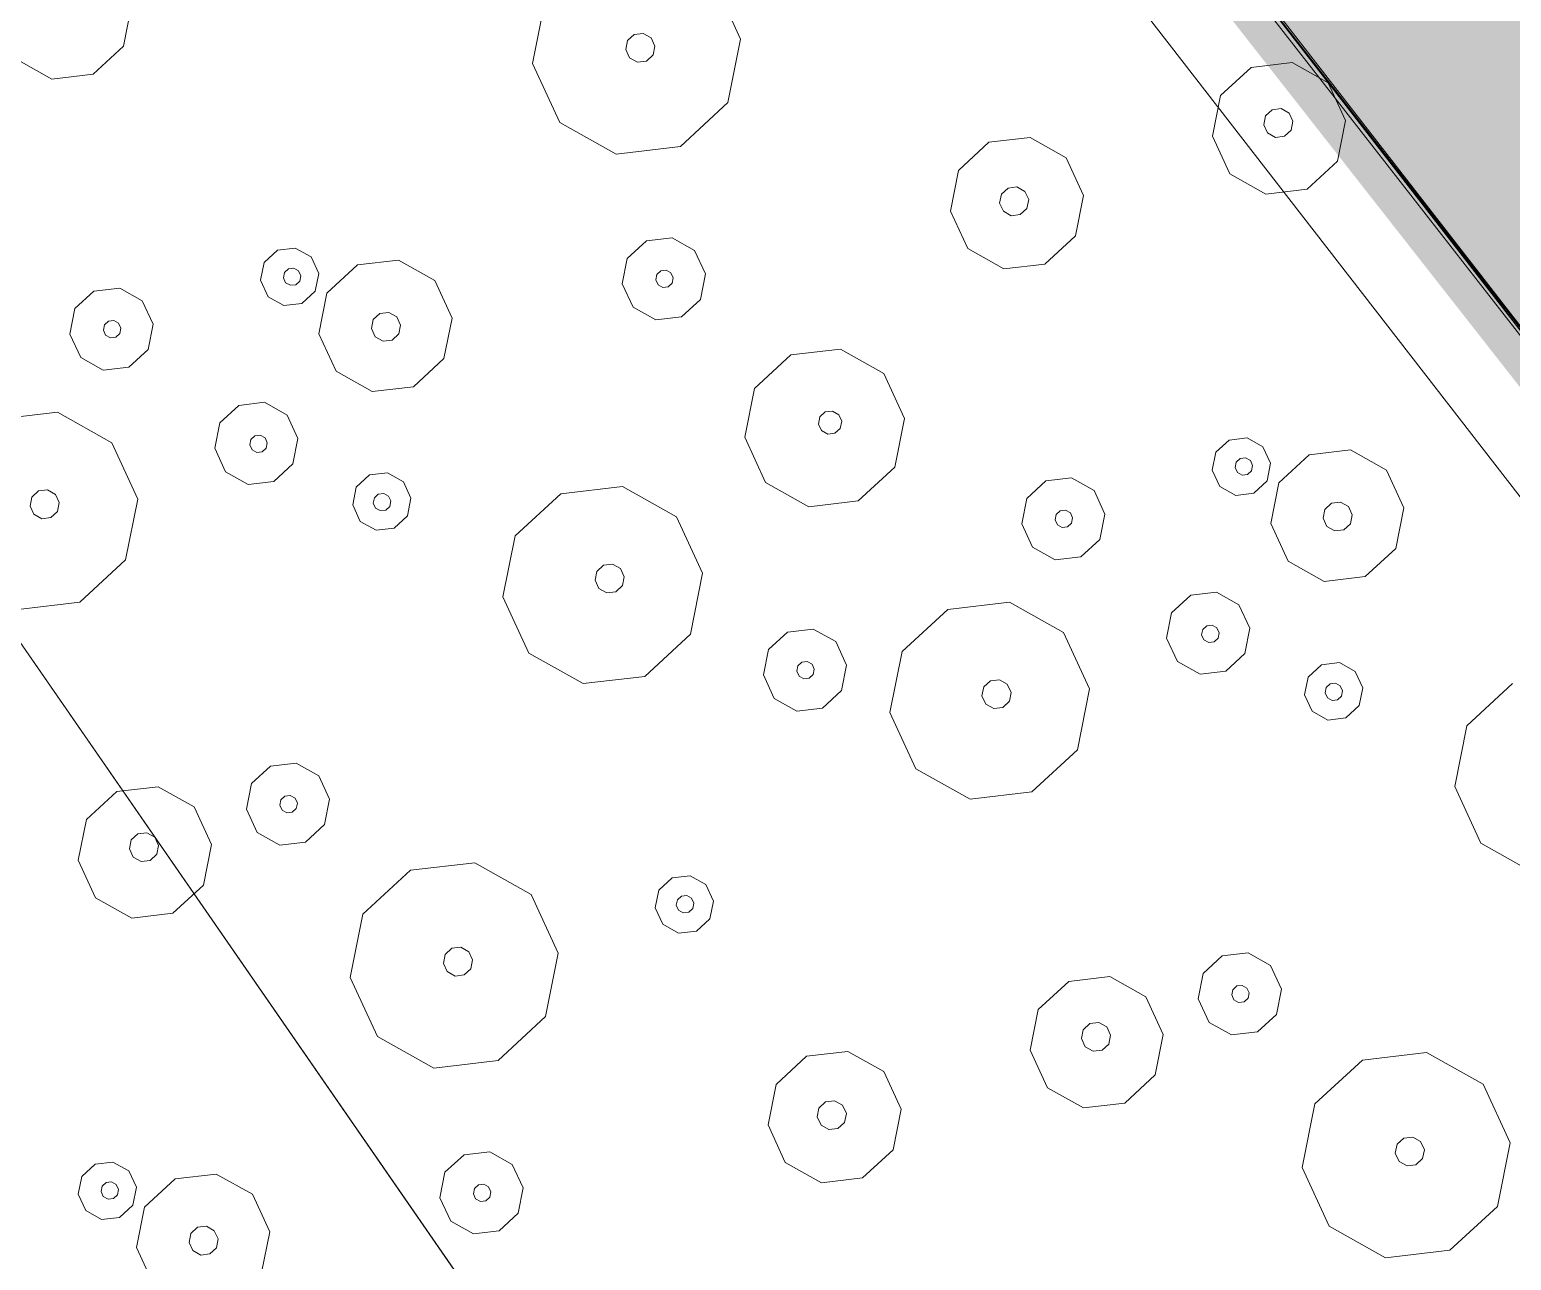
# Model space of a CAD drawing. Header units: metres. Extents: x -2858 to 512, y -1995 to 1252.
# Drawn here: x -562.544 to -559.714, y 408.326 to 410.678 of the extents above; entities that cross this region are included whole.
import ezdxf
from ezdxf.lldxf.tags import DXFTag

# ---------------------------------------------------------------- set-up
doc = ezdxf.new("R2010")
doc.units = ezdxf.units.M
for name, color, linetype in [('Calque commun', 7, 'Continuous'), ('Calque11', 7, 'Continuous'), ('Calque17', 7, 'Continuous')]:
    doc.layers.add(name, color=color, linetype=linetype)
tags = doc.linetypes.add('DASHDOT2', pattern=[0.5, 0.25, -0.125, 0, -0.125]).pattern_tags.tags
tags[10:11] = [DXFTag(74, 4), DXFTag(75, 0), DXFTag(340, '0'), DXFTag(46, 1.0), DXFTag(50, 0.0), DXFTag(44, 0.0), DXFTag(45, 0.0)]
tags[8:9] = [DXFTag(74, 4), DXFTag(75, 0), DXFTag(340, '0'), DXFTag(46, 1.0), DXFTag(50, 0.0), DXFTag(44, 0.0), DXFTag(45, 0.0)]
tags[6:7] = [DXFTag(74, 4), DXFTag(75, 0), DXFTag(340, '0'), DXFTag(46, 1.0), DXFTag(50, 0.0), DXFTag(44, 0.0), DXFTag(45, 0.0)]
tags[4:5] = [DXFTag(74, 4), DXFTag(75, 0), DXFTag(340, '0'), DXFTag(46, 1.0), DXFTag(50, 0.0), DXFTag(44, 0.0), DXFTag(45, 0.0)]
tags = doc.linetypes.add('HIDDENX2', pattern=[0.75, 0.5, -0.25]).pattern_tags.tags
tags[6:7] = [DXFTag(74, 4), DXFTag(75, 0), DXFTag(340, '0'), DXFTag(46, 1.0), DXFTag(50, 0.0), DXFTag(44, 0.0), DXFTag(45, 0.0)]
tags[4:5] = [DXFTag(74, 4), DXFTag(75, 0), DXFTag(340, '0'), DXFTag(46, 1.0), DXFTag(50, 0.0), DXFTag(44, 0.0), DXFTag(45, 0.0)]

# ---------------------------------------------------------------- blocks, each defined once
blk = doc.blocks.new('toitvillacinqbismi')
at = {"layer": 'Calque commun', "color": 9, "linetype": 'Continuous', "lineweight": -2}
mesh = blk.add_polyface(dxfattribs=at)
corners = [(-2.8069, 24.5933), (-2.8069, 26.4286), (-9.4069, 24.5933), (10.4215, 26.4286), (-2.7879, 33.5933), (17.0215, 33.5933), (17.0215, 24.5933), (-2.7879, 35.4286), (10.412, 33.5933), (10.4215, 24.5933), (10.412, 35.4286), (-9.3974, 33.5933), (17.8815, 39.3192), (17.8815, 45.9286), (8.8815, 45.9286), (8.8815, 39.3192)]
mesh.append_faces([[corners[k] for k in face] for face in [(12, 13, 14, 15)]], dxfattribs={"color": 9})
mesh.append_faces([[corners[k] for k in face] for face in [(3, 4, 1), (5, 3, 6), (11, 1, 4)]], dxfattribs={"vtx0": -1, "vtx1": -1, "color": 9})
mesh.append_faces([[corners[k] for k in face] for face in [(3, 8, 4)]], dxfattribs={"vtx0": -1, "vtx1": -1, "vtx2": -1, "color": 9})
mesh.append_faces([[corners[k] for k in face] for face in [(0, 1, 2)]], dxfattribs={"vtx1": -1, "color": 9})
mesh.append_faces([[corners[k] for k in face] for face in [(7, 4, 8), (11, 2, 1), (5, 8, 3)]], dxfattribs={"vtx1": -1, "vtx2": -1, "color": 9})
mesh.append_faces([[corners[k] for k in face] for face in [(3, 9, 6), (8, 10, 7)]], dxfattribs={"vtx2": -1, "color": 9})
blk = doc.blocks.new('geometrebondepartleger')
at = {"layer": 'Calque commun', "color": 10, "linetype": 'DASHDOT2', "lineweight": 18, "flags": 128}
blk.add_lwpolyline([(45.2867, 98.0868), (42.9361, 93.8756), (22.4919, 69.3549), (46.896, 54.8213), (60.0219, 76.4824), (130.1549, 64.2531), (145.3143, 148.376), (109.3485, 154.881), (91.263, 130.1164), (87.3779, 124.8321), (86.3313, 123.2789), (83.8109, 118.8118), (74.9183, 102.5858), (72.6157, 98.3586), (63.0649, 85.9136), (45.1583, 97.9611)], close=True, dxfattribs=at)
at = {"layer": 'Calque11', "color": 7, "linetype": 'Continuous', "lineweight": 9}
blk.add_polyline3d([(125.0277, 35.9078, 79), (133.3383, 81.851, 79), (145.3136, 148.3761, 79)], dxfattribs=at)
at = {"layer": 'Calque17', "color": 1, "linetype": 'Continuous', "lineweight": 9}
for points in [[(125.174, 36.6886, 79), (126.5286, 44.1348, 79), (125.0378, 35.9435, 79), (126.4161, 43.4883, 79), (128.681, 56.0642, 79), (129.9759, 63.1341, 79), (132.1933, 75.6042, 79), (133.3383, 81.851, 79), (135.2222, 92.3412, 79), (136.4776, 99.3268, 79), (138.1727, 108.7115, 79), (140.4846, 121.4626, 79), (141.0933, 124.9318, 79)], [(125.3707, 36.6528, 79), (126.7254, 44.0992, 79), (125.2346, 35.9078, 79), (126.6129, 43.4526, 79), (128.8778, 56.0285, 79), (130.1727, 63.0986, 79), (132.3901, 75.5687, 79), (133.5351, 81.8153, 79), (135.4191, 92.3058, 79), (136.6745, 99.2914, 79), (138.3695, 108.676, 79), (140.6815, 121.4274, 79), (141.2903, 124.8972, 79)]]:
    blk.add_polyline3d(points, dxfattribs=at)
blk = doc.blocks.new('pattern')
at = {"layer": 'Calque commun', "color": 54, "linetype": 'Continuous', "lineweight": 9}
for p, q in [((63.4283, 66.8928), (63.5347, 66.9557)), ((63.5347, 66.9557), (63.6578, 66.944)), ((63.6578, 66.944), (63.7504, 66.8621)), ((63.3791, 66.7794), (63.4283, 66.8928)), ((63.7504, 66.8621), (63.7773, 66.7415)), ((63.406, 66.6588), (63.3791, 66.7794)), ((63.5403, 66.7637), (63.5472, 66.7796)), ((63.5441, 66.7468), (63.5403, 66.7637)), ((63.5472, 66.7796), (63.5621, 66.7884)), ((63.5621, 66.7884), (63.5793, 66.7867)), ((63.5793, 66.7867), (63.5923, 66.7753)), ((63.5923, 66.7753), (63.5961, 66.7584)), ((63.557, 66.7354), (63.5441, 66.7468)), ((63.5743, 66.7337), (63.557, 66.7354)), ((63.5892, 66.7425), (63.5743, 66.7337)), ((63.5961, 66.7584), (63.5892, 66.7425)), ((63.7773, 66.7415), (63.7281, 66.6281)), ((63.4986, 66.577), (63.406, 66.6588)), ((63.7281, 66.6281), (63.6217, 66.5652)), ((63.013, 66.5847), (63.0388, 66.4689)), ((63.6217, 66.5652), (63.4986, 66.577)), ((63.0388, 66.4689), (62.9916, 66.36)), ((63.5007, 66.3713), (63.5432, 66.3964)), ((63.5432, 66.3964), (63.5924, 66.3917)), ((63.481, 66.3259), (63.5007, 66.3713)), ((63.5924, 66.3917), (63.6295, 66.359)), ((62.9916, 66.36), (62.8895, 66.2997)), ((63.6295, 66.359), (63.6403, 66.3107)), ((62.8895, 66.2997), (62.7713, 66.311)), ((63.4917, 66.2777), (63.481, 66.3259)), ((63.5432, 66.3208), (63.5473, 66.3303)), ((63.5454, 66.3107), (63.5432, 66.3208)), ((63.5532, 66.3038), (63.5454, 66.3107)), ((63.5473, 66.3303), (63.5563, 66.3356)), ((63.5563, 66.3356), (63.5666, 66.3346)), ((63.5666, 66.3346), (63.5744, 66.3277)), ((63.5766, 66.3176), (63.5725, 66.3081)), ((63.5744, 66.3277), (63.5766, 66.3176)), ((63.6403, 66.3107), (63.6206, 66.2654)), ((63.5636, 66.3028), (63.5532, 66.3038)), ((63.5725, 66.3081), (63.5636, 66.3028)), ((63.7157, 66.2609), (63.7838, 66.3011)), ((63.7838, 66.3011), (63.8626, 66.2936)), ((63.8626, 66.2936), (63.9219, 66.2413)), ((63.5288, 66.2449), (63.4917, 66.2777)), ((63.6206, 66.2654), (63.578, 66.2402)), ((63.6842, 66.1883), (63.7157, 66.2609)), ((63.578, 66.2402), (63.5288, 66.2449)), ((63.9219, 66.2413), (63.9391, 66.1641)), ((63.7014, 66.1111), (63.6842, 66.1883)), ((63.7772, 66.171), (63.7841, 66.1868)), ((63.781, 66.1541), (63.7772, 66.171)), ((63.7841, 66.1868), (63.799, 66.1956)), ((63.799, 66.1956), (63.8162, 66.194)), ((63.8162, 66.194), (63.8292, 66.1825)), ((63.8292, 66.1825), (63.833, 66.1657)), ((63.794, 66.1426), (63.781, 66.1541)), ((63.8112, 66.141), (63.794, 66.1426)), ((63.8261, 66.1498), (63.8112, 66.141)), ((63.833, 66.1657), (63.8261, 66.1498)), ((63.9391, 66.1641), (63.9076, 66.0915)), ((62.9684, 66.1033), (62.9982, 66.1208)), ((62.9982, 66.1208), (63.0327, 66.1176)), ((63.0327, 66.1176), (63.0586, 66.0947)), ((62.9547, 66.0715), (62.9684, 66.1033)), ((63.0586, 66.0947), (63.0662, 66.0609)), ((63.7607, 66.0588), (63.7014, 66.1111)), ((63.9076, 66.0915), (63.8395, 66.0513)), ((62.9622, 66.0377), (62.9547, 66.0715)), ((62.9941, 66.0688), (62.9982, 66.0783)), ((62.9964, 66.0586), (62.9941, 66.0688)), ((63.0042, 66.0518), (62.9964, 66.0586)), ((62.9982, 66.0783), (63.0072, 66.0836)), ((63.0072, 66.0836), (63.0175, 66.0826)), ((63.0234, 66.056), (63.0145, 66.0508)), ((63.0175, 66.0826), (63.0253, 66.0757)), ((63.0276, 66.0656), (63.0234, 66.056)), ((63.0253, 66.0757), (63.0276, 66.0656)), ((63.0662, 66.0609), (63.0524, 66.0291)), ((63.8395, 66.0513), (63.7607, 66.0588)), ((62.9881, 66.0148), (62.9622, 66.0377)), ((63.0145, 66.0508), (63.0042, 66.0518)), ((63.0524, 66.0291), (63.0226, 66.0115)), ((63.0226, 66.0115), (62.9881, 66.0148)), ((64.1563, 65.9833), (64.2244, 66.0236)), ((64.2244, 66.0236), (64.3032, 66.0161)), ((64.3032, 66.0161), (64.3625, 65.9637)), ((62.6597, 65.9322), (62.7278, 65.9724)), ((62.7278, 65.9724), (62.8066, 65.9649)), ((64.1248, 65.9108), (64.1563, 65.9833)), ((62.8066, 65.9649), (62.8659, 65.9126)), ((64.3625, 65.9637), (64.3797, 65.8865)), ((62.6282, 65.8596), (62.6597, 65.9322)), ((64.2321, 65.9108), (64.247, 65.9196)), ((64.247, 65.9196), (64.2643, 65.9179)), ((64.2643, 65.9179), (64.2772, 65.9065)), ((62.8659, 65.9126), (62.8831, 65.8354)), ((63.0274, 65.8666), (63.07, 65.8917)), ((63.07, 65.8917), (63.1192, 65.887)), ((63.1192, 65.887), (63.1563, 65.8543)), ((64.142, 65.8335), (64.1248, 65.9108)), ((64.2252, 65.8949), (64.2321, 65.9108)), ((64.229, 65.878), (64.2252, 65.8949)), ((64.281, 65.8896), (64.2741, 65.8737)), ((64.2772, 65.9065), (64.281, 65.8896)), ((64.3797, 65.8865), (64.3482, 65.8139)), ((62.6455, 65.7824), (62.6282, 65.8596)), ((62.7285, 65.852), (62.7354, 65.8678)), ((62.7354, 65.8678), (62.7503, 65.8766)), ((62.7503, 65.8766), (62.7675, 65.875)), ((62.7675, 65.875), (62.7805, 65.8635)), ((62.7805, 65.8635), (62.7842, 65.8466)), ((63.0078, 65.8212), (63.0274, 65.8666)), ((64.242, 65.8666), (64.229, 65.878)), ((64.2592, 65.8649), (64.242, 65.8666)), ((64.2741, 65.8737), (64.2592, 65.8649)), ((62.7322, 65.8351), (62.7285, 65.852)), ((62.7452, 65.8236), (62.7322, 65.8351)), ((62.7773, 65.8308), (62.7624, 65.822)), ((62.7842, 65.8466), (62.7773, 65.8308)), ((62.8831, 65.8354), (62.8516, 65.7628)), ((63.0728, 65.8285), (63.0817, 65.8338)), ((63.0817, 65.8338), (63.0921, 65.8328)), ((63.0921, 65.8328), (63.0999, 65.826)), ((63.1563, 65.8543), (63.1671, 65.806)), ((64.2013, 65.7812), (64.142, 65.8335)), ((62.7624, 65.822), (62.7452, 65.8236)), ((63.0185, 65.7729), (63.0078, 65.8212)), ((63.0687, 65.819), (63.0728, 65.8285)), ((63.0709, 65.8089), (63.0687, 65.819)), ((63.0787, 65.802), (63.0709, 65.8089)), ((63.0891, 65.801), (63.0787, 65.802)), ((63.098, 65.8063), (63.0891, 65.801)), ((63.1021, 65.8158), (63.098, 65.8063)), ((63.0999, 65.826), (63.1021, 65.8158)), ((63.1671, 65.806), (63.1474, 65.7607)), ((64.3482, 65.8139), (64.2801, 65.7737)), ((62.7048, 65.7301), (62.6455, 65.7824)), ((63.0556, 65.7402), (63.0185, 65.7729)), ((63.3178, 65.7158), (63.42, 65.7761)), ((63.42, 65.7761), (63.5381, 65.7649)), ((64.2801, 65.7737), (64.2013, 65.7812)), ((62.8516, 65.7628), (62.7835, 65.7225)), ((63.1474, 65.7607), (63.1048, 65.7355)), ((63.5381, 65.7649), (63.6271, 65.6863)), ((62.7835, 65.7225), (62.7048, 65.7301)), ((63.1048, 65.7355), (63.0556, 65.7402)), ((62.766, 65.6857), (62.7958, 65.7033)), ((62.7958, 65.7033), (62.8303, 65.7)), ((62.8303, 65.7), (62.8562, 65.6771)), ((63.2706, 65.6069), (63.3178, 65.7158)), ((62.7523, 65.654), (62.766, 65.6857)), ((62.7879, 65.6536), (62.7921, 65.6631)), ((62.7921, 65.6631), (62.801, 65.6684)), ((62.801, 65.6684), (62.8113, 65.6674)), ((62.8113, 65.6674), (62.8191, 65.6606)), ((62.8191, 65.6606), (62.8214, 65.6504)), ((62.8562, 65.6771), (62.8638, 65.6434)), ((63.6271, 65.6863), (63.6529, 65.5705)), ((62.7598, 65.6202), (62.7523, 65.654)), ((62.7902, 65.6435), (62.7879, 65.6536)), ((62.798, 65.6366), (62.7902, 65.6435)), ((62.8083, 65.6356), (62.798, 65.6366)), ((62.8172, 65.6409), (62.8083, 65.6356)), ((62.8214, 65.6504), (62.8172, 65.6409)), ((62.8638, 65.6434), (62.85, 65.6116)), ((62.7857, 65.5973), (62.7598, 65.6202)), ((62.85, 65.6116), (62.8202, 65.594)), ((63.2964, 65.4911), (63.2706, 65.6069)), ((63.4159, 65.5927), (63.4228, 65.6086)), ((63.4228, 65.6086), (63.4377, 65.6174)), ((63.4377, 65.6174), (63.4549, 65.6157)), ((63.4549, 65.6157), (63.4679, 65.6043)), ((63.4679, 65.6043), (63.4717, 65.5874)), ((62.8202, 65.594), (62.7857, 65.5973)), ((63.4197, 65.5758), (63.4159, 65.5927)), ((63.4326, 65.5644), (63.4197, 65.5758)), ((63.4717, 65.5874), (63.4648, 65.5715)), ((63.4499, 65.5627), (63.4326, 65.5644)), ((63.4648, 65.5715), (63.4499, 65.5627)), ((63.6529, 65.5705), (63.6057, 65.4616)), ((64.7498, 65.5457), (64.7924, 65.5708)), ((64.7924, 65.5708), (64.8416, 65.5661)), ((64.8416, 65.5661), (64.8787, 65.5334)), ((63.0494, 65.5147), (63.0919, 65.5399)), ((63.0919, 65.5399), (63.1412, 65.5352)), ((63.1412, 65.5352), (63.1782, 65.5024)), ((64.7301, 65.5003), (64.7498, 65.5457)), ((64.8787, 65.5334), (64.8894, 65.4851)), ((63.0297, 65.4694), (63.0494, 65.5147)), ((63.1782, 65.5024), (63.189, 65.4542)), ((63.3854, 65.4126), (63.2964, 65.4911)), ((64.7409, 65.452), (64.7301, 65.5003)), ((64.7923, 65.4952), (64.7965, 65.5047)), ((64.7946, 65.485), (64.7923, 65.4952)), ((64.7965, 65.5047), (64.8054, 65.51)), ((64.8054, 65.51), (64.8157, 65.509)), ((64.8157, 65.509), (64.8235, 65.5021)), ((64.8258, 65.492), (64.8216, 65.4825)), ((64.8235, 65.5021), (64.8258, 65.492)), ((63.0404, 65.4211), (63.0297, 65.4694)), ((63.0919, 65.4642), (63.096, 65.4738)), ((63.0942, 65.4541), (63.0919, 65.4642)), ((63.096, 65.4738), (63.105, 65.479)), ((63.105, 65.479), (63.1153, 65.4781)), ((63.1153, 65.4781), (63.1231, 65.4712)), ((63.1231, 65.4712), (63.1253, 65.4611)), ((63.6057, 65.4616), (63.5035, 65.4013)), ((64.0991, 65.4508), (64.1289, 65.4684)), ((64.1289, 65.4684), (64.1633, 65.4651)), ((64.1633, 65.4651), (64.1893, 65.4422)), ((64.8024, 65.4782), (64.7946, 65.485)), ((64.8127, 65.4772), (64.8024, 65.4782)), ((64.8216, 65.4825), (64.8127, 65.4772)), ((64.8894, 65.4851), (64.8697, 65.4398)), ((63.1019, 65.4472), (63.0942, 65.4541)), ((63.1123, 65.4463), (63.1019, 65.4472)), ((63.1212, 65.4515), (63.1123, 65.4463)), ((63.1253, 65.4611), (63.1212, 65.4515)), ((63.189, 65.4542), (63.1693, 65.4088)), ((64.0853, 65.4191), (64.0991, 65.4508)), ((64.1893, 65.4422), (64.1968, 65.4084)), ((64.7779, 65.4193), (64.7409, 65.452)), ((64.8697, 65.4398), (64.8272, 65.4146)), ((63.0775, 65.3884), (63.0404, 65.4211)), ((63.1693, 65.4088), (63.1267, 65.3837)), ((63.5035, 65.4013), (63.3854, 65.4126)), ((64.0928, 65.3853), (64.0853, 65.4191)), ((64.1231, 65.4162), (64.1272, 65.4258)), ((64.1253, 65.4061), (64.1231, 65.4162)), ((64.1331, 65.3992), (64.1253, 65.4061)), ((64.1272, 65.4258), (64.1361, 65.431)), ((64.1361, 65.431), (64.1465, 65.43)), ((64.1465, 65.43), (64.1543, 65.4232)), ((64.1565, 65.413), (64.1524, 65.4035)), ((64.1543, 65.4232), (64.1565, 65.413)), ((64.1968, 65.4084), (64.183, 65.3767)), ((64.8272, 65.4146), (64.7779, 65.4193)), ((62.1825, 65.3557), (62.2507, 65.3959)), ((62.2507, 65.3959), (62.3294, 65.3884)), ((62.3294, 65.3884), (62.3887, 65.3361)), ((63.1267, 65.3837), (63.0775, 65.3884)), ((64.1188, 65.3624), (64.0928, 65.3853)), ((64.1434, 65.3982), (64.1331, 65.3992)), ((64.1524, 65.4035), (64.1434, 65.3982)), ((64.183, 65.3767), (64.1532, 65.3591)), ((62.1511, 65.2831), (62.1825, 65.3557)), ((63.5937, 65.3398), (63.6363, 65.3649)), ((63.6363, 65.3649), (63.6855, 65.3602)), ((63.6855, 65.3602), (63.7225, 65.3275)), ((64.1532, 65.3591), (64.1188, 65.3624)), ((64.3708, 65.2965), (64.4772, 65.3593)), ((64.4772, 65.3593), (64.6003, 65.3476)), ((62.3887, 65.3361), (62.4059, 65.2589)), ((63.574, 65.2944), (63.5937, 65.3398)), ((63.7225, 65.3275), (63.7333, 65.2792)), ((64.6003, 65.3476), (64.6929, 65.2658)), ((63.5848, 65.2461), (63.574, 65.2944)), ((63.6362, 65.2893), (63.6403, 65.2988)), ((63.6403, 65.2988), (63.6493, 65.3041)), ((63.6493, 65.3041), (63.6596, 65.3031)), ((63.6596, 65.3031), (63.6674, 65.2962)), ((63.6674, 65.2962), (63.6697, 65.2861)), ((64.3216, 65.1831), (64.3708, 65.2965)), ((62.1683, 65.2059), (62.1511, 65.2831)), ((62.2441, 65.2658), (62.2509, 65.2816)), ((62.2478, 65.2489), (62.2441, 65.2658)), ((62.2509, 65.2816), (62.2658, 65.2904)), ((62.2658, 65.2904), (62.2831, 65.2888)), ((62.2831, 65.2888), (62.296, 65.2774)), ((62.296, 65.2774), (62.2998, 65.2605)), ((63.6385, 65.2791), (63.6362, 65.2893)), ((63.6462, 65.2723), (63.6385, 65.2791)), ((63.6566, 65.2713), (63.6462, 65.2723)), ((63.6655, 65.2766), (63.6566, 65.2713)), ((63.6697, 65.2861), (63.6655, 65.2766)), ((63.7333, 65.2792), (63.7136, 65.2339)), ((64.6929, 65.2658), (64.7198, 65.1451)), ((65.1354, 65.2411), (65.2035, 65.2813)), ((62.2608, 65.2374), (62.2478, 65.2489)), ((62.278, 65.2358), (62.2608, 65.2374)), ((62.2929, 65.2446), (62.278, 65.2358)), ((62.2998, 65.2605), (62.2929, 65.2446)), ((62.4059, 65.2589), (62.3744, 65.1863)), ((63.6218, 65.2134), (63.5848, 65.2461)), ((65.1039, 65.1685), (65.1354, 65.2411)), ((63.671, 65.2087), (63.6218, 65.2134)), ((63.7136, 65.2339), (63.671, 65.2087)), ((62.2276, 65.1536), (62.1683, 65.2059)), ((62.3744, 65.1863), (62.3063, 65.1461)), ((64.3485, 65.0624), (64.3216, 65.1831)), ((64.4828, 65.1673), (64.4897, 65.1832)), ((64.4897, 65.1832), (64.5046, 65.192)), ((64.5046, 65.192), (64.5218, 65.1904)), ((64.5218, 65.1904), (64.5348, 65.1789)), ((64.5348, 65.1789), (64.5386, 65.162)), ((65.211, 65.1767), (65.2259, 65.1855)), ((65.2259, 65.1855), (65.2432, 65.1838)), ((65.2432, 65.1838), (65.2561, 65.1724)), ((62.3063, 65.1461), (62.2276, 65.1536)), ((63.1687, 65.1078), (63.2505, 65.156)), ((63.2505, 65.156), (63.345, 65.147)), ((64.4866, 65.1505), (64.4828, 65.1673)), ((64.4995, 65.139), (64.4866, 65.1505)), ((64.5386, 65.162), (64.5317, 65.1462)), ((65.1211, 65.0913), (65.1039, 65.1685)), ((65.2042, 65.1608), (65.211, 65.1767)), ((65.2079, 65.1439), (65.2042, 65.1608)), ((65.2599, 65.1555), (65.253, 65.1396)), ((65.2561, 65.1724), (65.2599, 65.1555)), ((63.345, 65.147), (63.4162, 65.0842)), ((64.5168, 65.1374), (64.4995, 65.139)), ((64.5317, 65.1462), (64.5168, 65.1374)), ((64.7198, 65.1451), (64.6706, 65.0317)), ((65.2209, 65.1324), (65.2079, 65.1439)), ((65.2381, 65.1308), (65.2209, 65.1324)), ((65.253, 65.1396), (65.2381, 65.1308)), ((65.3588, 65.1442), (65.3273, 65.0716)), ((62.6231, 65.0781), (62.6912, 65.1184)), ((62.6912, 65.1184), (62.77, 65.1109)), ((62.77, 65.1109), (62.8293, 65.0585)), ((63.131, 65.0207), (63.1687, 65.1078)), ((62.5916, 65.0056), (62.6231, 65.0781)), ((63.4162, 65.0842), (63.4368, 64.9915)), ((63.6463, 65.0178), (63.7485, 65.0782)), ((63.7485, 65.0782), (63.8666, 65.0669)), ((63.8666, 65.0669), (63.9555, 64.9884)), ((65.1804, 65.0389), (65.1211, 65.0913)), ((65.3273, 65.0716), (65.2592, 65.0314)), ((62.8293, 65.0585), (62.8465, 64.9813)), ((64.4411, 64.9806), (64.3485, 65.0624)), ((65.2592, 65.0314), (65.1804, 65.0389)), ((62.699, 65.0056), (62.7139, 65.0144)), ((62.7139, 65.0144), (62.7311, 65.0127)), ((62.7311, 65.0127), (62.7441, 65.0013)), ((63.1516, 64.928), (63.131, 65.0207)), ((63.2472, 65.0093), (63.2527, 65.022)), ((63.2502, 64.9958), (63.2472, 65.0093)), ((63.2527, 65.022), (63.2646, 65.029)), ((63.2646, 65.029), (63.2784, 65.0277)), ((63.2784, 65.0277), (63.2888, 65.0186)), ((63.2888, 65.0186), (63.2918, 65.0051)), ((63.5991, 64.909), (63.6463, 65.0178)), ((64.6706, 65.0317), (64.5642, 64.9689)), ((65.2417, 64.9946), (65.2715, 65.0122)), ((65.2715, 65.0122), (65.306, 65.0089)), ((65.306, 65.0089), (65.3319, 64.986)), ((62.6088, 64.9284), (62.5916, 65.0056)), ((62.6921, 64.9897), (62.699, 65.0056)), ((62.6958, 64.9728), (62.6921, 64.9897)), ((62.7478, 64.9844), (62.7409, 64.9685)), ((62.7441, 65.0013), (62.7478, 64.9844)), ((62.8465, 64.9813), (62.815, 64.9087)), ((63.2606, 64.9866), (63.2502, 64.9958)), ((63.2744, 64.9853), (63.2606, 64.9866)), ((63.2863, 64.9924), (63.2744, 64.9853)), ((63.2918, 65.0051), (63.2863, 64.9924)), ((63.4368, 64.9915), (63.399, 64.9044)), ((63.9555, 64.9884), (63.9813, 64.8726)), ((64.5642, 64.9689), (64.4411, 64.9806)), ((65.228, 64.9628), (65.2417, 64.9946)), ((65.3319, 64.986), (65.3394, 64.9522)), ((62.7088, 64.9614), (62.6958, 64.9728)), ((62.726, 64.9597), (62.7088, 64.9614)), ((62.7409, 64.9685), (62.726, 64.9597)), ((65.2355, 64.929), (65.228, 64.9628)), ((65.2636, 64.9624), (65.2677, 64.972)), ((65.2659, 64.9523), (65.2636, 64.9624)), ((65.2736, 64.9454), (65.2659, 64.9523)), ((65.2677, 64.972), (65.2767, 64.9772)), ((65.2767, 64.9772), (65.287, 64.9763)), ((65.287, 64.9763), (65.2948, 64.9694)), ((65.2971, 64.9593), (65.2929, 64.9497)), ((65.2948, 64.9694), (65.2971, 64.9593)), ((65.3394, 64.9522), (65.3257, 64.9204)), ((62.6681, 64.876), (62.6088, 64.9284)), ((63.2228, 64.8652), (63.1516, 64.928)), ((65.2614, 64.9061), (65.2355, 64.929)), ((65.284, 64.9445), (65.2736, 64.9454)), ((65.2929, 64.9497), (65.284, 64.9445)), ((62.815, 64.9087), (62.7469, 64.8685)), ((63.399, 64.9044), (63.3173, 64.8562)), ((63.6249, 64.7931), (63.5991, 64.909)), ((63.7444, 64.8948), (63.7512, 64.9106)), ((63.7512, 64.9106), (63.7661, 64.9194)), ((63.7661, 64.9194), (63.7834, 64.9178)), ((63.7834, 64.9178), (63.7963, 64.9063)), ((63.7963, 64.9063), (63.8001, 64.8894)), ((65.2959, 64.9028), (65.2614, 64.9061)), ((65.3257, 64.9204), (65.2959, 64.9028)), ((62.7469, 64.8685), (62.6681, 64.876)), ((63.7481, 64.8779), (63.7444, 64.8948)), ((63.7611, 64.8664), (63.7481, 64.8779)), ((63.7932, 64.8736), (63.7783, 64.8648)), ((63.8001, 64.8894), (63.7932, 64.8736)), ((63.9813, 64.8726), (63.9341, 64.7637)), ((63.3173, 64.8562), (63.2228, 64.8652)), ((63.7783, 64.8648), (63.7611, 64.8664)), ((63.7138, 64.7146), (63.6249, 64.7931)), ((64.4432, 64.7749), (64.4857, 64.8001)), ((64.4857, 64.8001), (64.535, 64.7954)), ((64.535, 64.7954), (64.572, 64.7626)), ((63.9341, 64.7637), (63.832, 64.7034)), ((64.4235, 64.7296), (64.4432, 64.7749)), ((64.572, 64.7626), (64.5828, 64.7144)), ((64.4342, 64.6813), (64.4235, 64.7296)), ((64.4857, 64.7244), (64.4898, 64.734)), ((64.4898, 64.734), (64.4988, 64.7392)), ((64.4988, 64.7392), (64.5091, 64.7383)), ((64.5091, 64.7383), (64.5169, 64.7314)), ((64.5169, 64.7314), (64.5191, 64.7212)), ((63.832, 64.7034), (63.7138, 64.7146)), ((64.4879, 64.7143), (64.4857, 64.7244)), ((64.4957, 64.7074), (64.4879, 64.7143)), ((64.5061, 64.7064), (64.4957, 64.7074)), ((64.515, 64.7117), (64.5061, 64.7064)), ((64.5191, 64.7212), (64.515, 64.7117)), ((64.5828, 64.7144), (64.5631, 64.669)), ((64.6582, 64.6646), (64.7263, 64.7048)), ((64.7263, 64.7048), (64.8051, 64.6973)), ((64.8051, 64.6973), (64.8644, 64.6449)), ((64.4713, 64.6486), (64.4342, 64.6813)), ((64.5631, 64.669), (64.5205, 64.6439)), ((63.2166, 64.6405), (63.2592, 64.6656)), ((63.2592, 64.6656), (63.3084, 64.6609)), ((63.3084, 64.6609), (63.3455, 64.6282)), ((64.5205, 64.6439), (64.4713, 64.6486)), ((64.6267, 64.592), (64.6582, 64.6646)), ((64.8644, 64.6449), (64.8816, 64.5677)), ((63.197, 64.5951), (63.2166, 64.6405)), ((63.3455, 64.6282), (63.3562, 64.5799)), ((63.2077, 64.5469), (63.197, 64.5951)), ((63.2592, 64.59), (63.2633, 64.5995)), ((63.2614, 64.5798), (63.2592, 64.59)), ((63.2633, 64.5995), (63.2722, 64.6048)), ((63.2722, 64.6048), (63.2826, 64.6038)), ((63.2826, 64.6038), (63.2903, 64.5969)), ((63.2926, 64.5868), (63.2885, 64.5773)), ((63.2903, 64.5969), (63.2926, 64.5868)), ((64.6439, 64.5148), (64.6267, 64.592)), ((64.7197, 64.5746), (64.7266, 64.5905)), ((64.7266, 64.5905), (64.7415, 64.5993)), ((64.7415, 64.5993), (64.7587, 64.5976)), ((64.7587, 64.5976), (64.7717, 64.5862)), ((64.7717, 64.5862), (64.7755, 64.5693)), ((63.2692, 64.573), (63.2614, 64.5798)), ((63.2795, 64.572), (63.2692, 64.573)), ((63.2885, 64.5773), (63.2795, 64.572)), ((63.3562, 64.5799), (63.3366, 64.5346)), ((64.7235, 64.5577), (64.7197, 64.5746)), ((64.7365, 64.5463), (64.7235, 64.5577)), ((64.7755, 64.5693), (64.7686, 64.5534)), ((64.8816, 64.5677), (64.8501, 64.4951)), ((63.2448, 64.5141), (63.2077, 64.5469)), ((63.3366, 64.5346), (63.294, 64.5094)), ((64.7537, 64.5446), (64.7365, 64.5463)), ((64.7686, 64.5534), (64.7537, 64.5446)), ((63.294, 64.5094), (63.2448, 64.5141)), ((63.8972, 64.4752), (63.9109, 64.5069)), ((63.9109, 64.5069), (63.9407, 64.5245)), ((63.9407, 64.5245), (63.9752, 64.5212)), ((63.9752, 64.5212), (64.0011, 64.4983)), ((64.7032, 64.4624), (64.6439, 64.5148)), ((63.9047, 64.4414), (63.8972, 64.4752)), ((63.9366, 64.4724), (63.9407, 64.4819)), ((63.9389, 64.4623), (63.9366, 64.4724)), ((63.9407, 64.4819), (63.9497, 64.4872)), ((63.9497, 64.4872), (63.96, 64.4862)), ((63.96, 64.4862), (63.9678, 64.4793)), ((63.9678, 64.4793), (63.9701, 64.4692)), ((64.0011, 64.4983), (64.0087, 64.4645)), ((64.8501, 64.4951), (64.782, 64.4549)), ((62.8376, 64.3913), (62.944, 64.4541)), ((62.944, 64.4541), (63.0671, 64.4424)), ((63.9467, 64.4554), (63.9389, 64.4623)), ((63.957, 64.4544), (63.9467, 64.4554)), ((63.9659, 64.4597), (63.957, 64.4544)), ((63.9701, 64.4692), (63.9659, 64.4597)), ((64.0087, 64.4645), (63.9949, 64.4328)), ((64.782, 64.4549), (64.7032, 64.4624)), ((63.0671, 64.4424), (63.1597, 64.3606)), ((63.9306, 64.4185), (63.9047, 64.4414)), ((63.9651, 64.4152), (63.9306, 64.4185)), ((63.9949, 64.4328), (63.9651, 64.4152)), ((62.7884, 64.2779), (62.8376, 64.3913)), ((63.1597, 64.3606), (63.1866, 64.2399)), ((63.6022, 64.3359), (63.6703, 64.3761)), ((63.6703, 64.3761), (63.7491, 64.3686)), ((63.7491, 64.3686), (63.8084, 64.3162)), ((63.5707, 64.2633), (63.6022, 64.3359)), ((63.8084, 64.3162), (63.8256, 64.239)), ((62.9496, 64.2622), (62.9565, 64.278)), ((62.9565, 64.278), (62.9714, 64.2868)), ((62.9714, 64.2868), (62.9886, 64.2852)), ((62.9886, 64.2852), (63.0016, 64.2737)), ((63.0016, 64.2737), (63.0054, 64.2568)), ((63.6779, 64.2715), (63.6928, 64.2803)), ((63.6928, 64.2803), (63.71, 64.2786)), ((63.71, 64.2786), (63.723, 64.2672)), ((63.9699, 64.2702), (64.0125, 64.2953)), ((64.0125, 64.2953), (64.0617, 64.2907)), ((64.0617, 64.2907), (64.0988, 64.2579)), ((62.9534, 64.2453), (62.9496, 64.2622)), ((62.9664, 64.2338), (62.9534, 64.2453)), ((63.0054, 64.2568), (62.9985, 64.241)), ((63.5879, 64.1861), (63.5707, 64.2633)), ((63.671, 64.2556), (63.6779, 64.2715)), ((63.6747, 64.2387), (63.671, 64.2556)), ((63.7267, 64.2503), (63.7198, 64.2344)), ((63.723, 64.2672), (63.7267, 64.2503)), ((63.9503, 64.2249), (63.9699, 64.2702)), ((64.0988, 64.2579), (64.1096, 64.2097)), ((62.9836, 64.2322), (62.9664, 64.2338)), ((62.9985, 64.241), (62.9836, 64.2322)), ((63.1866, 64.2399), (63.1374, 64.1265)), ((63.6877, 64.2272), (63.6747, 64.2387)), ((63.7049, 64.2256), (63.6877, 64.2272)), ((63.7198, 64.2344), (63.7049, 64.2256)), ((63.8256, 64.239), (63.7941, 64.1664)), ((63.961, 64.1766), (63.9503, 64.2249)), ((64.0112, 64.2227), (64.0153, 64.2322)), ((64.0134, 64.2125), (64.0112, 64.2227)), ((64.0153, 64.2322), (64.0242, 64.2375)), ((64.0242, 64.2375), (64.0346, 64.2365)), ((64.0346, 64.2365), (64.0424, 64.2296)), ((64.0446, 64.2195), (64.0405, 64.2099)), ((64.0424, 64.2296), (64.0446, 64.2195)), ((64.0212, 64.2057), (64.0134, 64.2125)), ((64.0315, 64.2047), (64.0212, 64.2057)), ((64.0405, 64.2099), (64.0315, 64.2047)), ((64.1096, 64.2097), (64.0899, 64.1643)), ((63.6472, 64.1337), (63.5879, 64.1861)), ((63.7941, 64.1664), (63.726, 64.1262)), ((63.9981, 64.1439), (63.961, 64.1766)), ((64.0899, 64.1643), (64.0473, 64.1392)), ((64.2603, 64.1194), (64.3625, 64.1797)), ((64.3625, 64.1797), (64.4806, 64.1685)), ((64.4806, 64.1685), (64.5696, 64.09)), ((63.726, 64.1262), (63.6472, 64.1337)), ((64.0473, 64.1392), (63.9981, 64.1439)), ((63.1374, 64.1265), (63.031, 64.0637)), ((63.7085, 64.0894), (63.7383, 64.107)), ((63.7383, 64.107), (63.7728, 64.1037)), ((63.7728, 64.1037), (63.7987, 64.0808)), ((64.2131, 64.0106), (64.2603, 64.1194)), ((63.6948, 64.0576), (63.7085, 64.0894)), ((63.7987, 64.0808), (63.8063, 64.047)), ((63.7023, 64.0238), (63.6948, 64.0576)), ((63.7304, 64.0573), (63.7346, 64.0668)), ((63.7327, 64.0471), (63.7304, 64.0573)), ((63.7405, 64.0402), (63.7327, 64.0471)), ((63.7346, 64.0668), (63.7435, 64.0721)), ((63.7435, 64.0721), (63.7538, 64.0711)), ((63.7538, 64.0711), (63.7616, 64.0642)), ((63.7639, 64.0541), (63.7597, 64.0445)), ((63.7616, 64.0642), (63.7639, 64.0541)), ((63.8063, 64.047), (63.7925, 64.0152)), ((63.7282, 64.0009), (63.7023, 64.0238)), ((63.7508, 64.0393), (63.7405, 64.0402)), ((63.7597, 64.0445), (63.7508, 64.0393)), ((64.3653, 64.0122), (64.3802, 64.021)), ((64.3802, 64.021), (64.3974, 64.0194)), ((64.3974, 64.0194), (64.4104, 64.0079)), ((63.7627, 63.9977), (63.7282, 64.0009)), ((63.7925, 64.0152), (63.7627, 63.9977)), ((64.2389, 63.8947), (64.2131, 64.0106)), ((64.3584, 63.9963), (64.3653, 64.0122)), ((64.3622, 63.9795), (64.3584, 63.9963)), ((64.4142, 63.991), (64.4073, 63.9752)), ((64.4104, 64.0079), (64.4142, 63.991)), ((64.3751, 63.968), (64.3622, 63.9795)), ((64.3924, 63.9664), (64.3751, 63.968)), ((64.4073, 63.9752), (64.3924, 63.9664)), ((63.9919, 63.9184), (64.0344, 63.9435)), ((64.0344, 63.9435), (64.0837, 63.9388)), ((64.0837, 63.9388), (64.1207, 63.9061)), ((63.9722, 63.873), (63.9919, 63.9184)), ((64.1207, 63.9061), (64.1315, 63.8578)), ((64.0344, 63.8679), (64.0385, 63.8774)), ((64.0385, 63.8774), (64.0475, 63.8827)), ((64.0475, 63.8827), (64.0578, 63.8817)), ((64.0578, 63.8817), (64.0656, 63.8748)), ((64.3279, 63.8162), (64.2389, 63.8947)), ((63.9829, 63.8247), (63.9722, 63.873)), ((64.0367, 63.8577), (64.0344, 63.8679)), ((64.0444, 63.8509), (64.0367, 63.8577)), ((64.0548, 63.8499), (64.0444, 63.8509)), ((64.0637, 63.8552), (64.0548, 63.8499)), ((64.0678, 63.8647), (64.0637, 63.8552)), ((64.0656, 63.8748), (64.0678, 63.8647)), ((64.1315, 63.8578), (64.1118, 63.8125)), ((64.02, 63.792), (63.9829, 63.8247)), ((64.0692, 63.7873), (64.02, 63.792)), ((64.1118, 63.8125), (64.0692, 63.7873)), ((63.5656, 63.4818), (63.6337, 63.522)), ((63.6337, 63.522), (63.7125, 63.5145)), ((63.7125, 63.5145), (63.7718, 63.4621)), ((63.7718, 63.4621), (63.789, 63.3849))]:
    blk.add_line(p, q, dxfattribs=at)
at = {"layer": 'Calque commun', "color": 7, "linetype": 'Continuous', "lineweight": 9}
mesh = blk.add_polyface(dxfattribs=at)
corners = [(70.8497, 113.5412), (53.8349, 19.1692), (74.7282, 106.3237), (76.0435, 113.5984), (74.769, 106.1763), (58.8077, 18.2701), (114.1703, 105.207), (114.1703, 98.5387)]
mesh.append_faces([[corners[k] for k in face] for face in [(3, 4, 6)]], dxfattribs={"vtx0": -1, "vtx1": -1, "color": 7})
mesh.append_faces([[corners[k] for k in face] for face in [(3, 2, 4)]], dxfattribs={"vtx0": -1, "vtx2": -1, "color": 7})
mesh.append_faces([[corners[k] for k in face] for face in [(5, 2, 1)]], dxfattribs={"vtx1": -1, "color": 7})
mesh.append_faces([[corners[k] for k in face] for face in [(0, 1, 2), (3, 0, 2)]], dxfattribs={"vtx1": -1, "vtx2": -1, "color": 7})
mesh.append_faces([[corners[k] for k in face] for face in [(4, 7, 6)]], dxfattribs={"vtx2": -1, "color": 7})

msp = doc.modelspace()

# ---------------------------------------------------------------- hatches: boundary and pattern name
at = {"layer": 'Calque commun', "linetype": 'Continuous', "lineweight": 9}
h = msp.add_hatch(color=61, dxfattribs=at)
h.paths.add_polyline_path([(-567.9005, 420.4582), (-558.5984, 408.5922), (-551.8908, 413.7313), (-552.1235, 414.03), (-552.6151, 414.6611), (-553.1068, 415.2922), (-553.1053, 415.2933), (-552.2174, 414.1535), (-553.0363, 415.2016), (-555.1194, 413.5876), (-560.9379, 421.0973), (-555.7132, 425.1454), (-558.0656, 428.2066)])
h.paths.add_polyline_path([(-551.9027, 413.7496), (-551.8898, 413.733), (-551.8738, 413.7452)])

# ---------------------------------------------------------------- linework, layer by layer
at = {"layer": 'Calque commun', "color": 160, "linetype": 'ByBlock', "lineweight": -2}
msp.add_line((-567.7372, 420.4894), (-552.3943, 400.6679), dxfattribs=at)
at = {"layer": 'Calque commun', "color": 3, "linetype": 'HIDDENX2', "lineweight": 18, "extrusion": (0, 0, -1)}
msp.add_arc((494.5277, 544.1418), 162.6468, 258.823451, 321.396966, dxfattribs=at)
msp.add_arc((494.5277, 544.1418), 162.6468, 258.823451, 321.396966, dxfattribs=at)
msp.add_arc((494.5277, 544.1418), 162.6468, 258.823451, 321.396966, dxfattribs=at)

# ---------------------------------------------------------------- block references
at = {"layer": 'Calque commun', "color": 0, "linetype": 'ByBlock', "lineweight": -2, "rotation": 228.1617603435354}
for name, p in [('geometrebondepartleger', (-528.8356, 560.3039)), ('pattern', (-567.2453, 500.4263))]:
    msp.add_blockref(name, p, dxfattribs=at)
at = {"layer": 'Calque commun', "color": 0, "linetype": 'ByBlock', "lineweight": 9, "rotation": 217.7683001003761}
msp.add_blockref('toitvillacinqbismi', (-562.392, 450.7656), dxfattribs=at)

doc.saveas('drawing.dxf')
